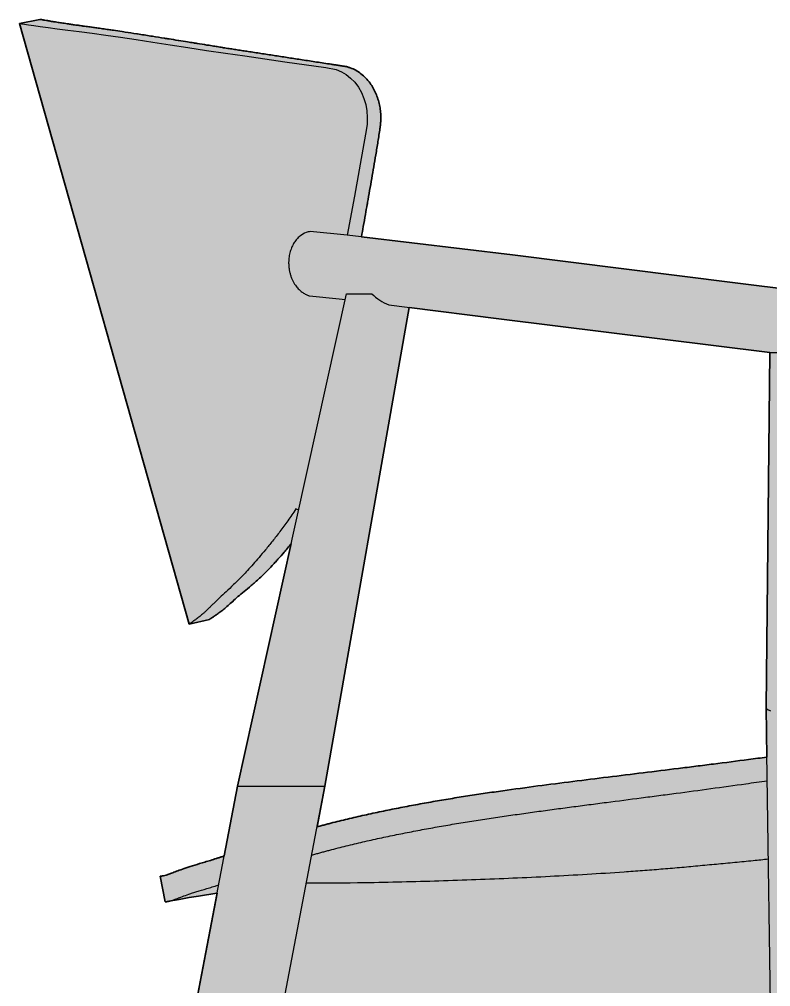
# Model space of a CAD drawing. Header units: millimetres. Extents: x 0 to 1796, y -1115 to 742.
# Drawn here: x 1195 to 1483.2, y 371 to 742.1 of the extents above; entities that cross this region are included whole.
import ezdxf

# ---------------------------------------------------------------- set-up
doc = ezdxf.new("R2010")
doc.units = ezdxf.units.MM
doc.layers.add('Blocks', color=7, linetype='Continuous')
doc.layers.add('Blocks$Fill', color=7, linetype='Continuous', true_color=0xffffff)
doc.layers.add('Blocks$Inner', color=7, linetype='Continuous', lineweight=25, true_color=0x007f00)
doc.layers.add('Blocks$Outline', color=7, linetype='Continuous', lineweight=35, true_color=0xff3f3f)

# ---------------------------------------------------------------- blocks, each defined once
blk = doc.blocks.new('N01 Dining Chair Side')
at = {"layer": 'Blocks$Fill'}
h = blk.add_hatch(color=256, dxfattribs=at)
h.paths.add_polyline_path([(572.11, -0.13), (572.11, -0.13), (559.46, 416.9), (559.4, 416.9), (559.05, 416.9), (558.39, 416.9), (557.43, 416.9), (556.2, 416.9), (554.71, 416.9), (552.99, 416.9), (552.96, 416.9), (552.57, 426.54), (553.45, 426.38), (563.1, 423.87), (572.48, 420.78), (581.72, 417.07), (590.94, 412.69), (600.23, 407.58), (603.22, 405.79), (608.43, 414.33), (608.42, 414.34), (608.42, 414.34), (608.42, 414.34), (608.42, 414.34), (608.42, 414.34), (608.41, 414.34), (608.41, 414.35), (608.41, 414.35), (608.4, 414.35), (608.4, 414.36), (608.39, 414.37), (608.29, 414.49), (608.26, 414.54), (608.23, 414.56), (608.19, 414.61), (608.13, 414.67), (608.06, 414.74), (607.99, 414.81), (607.9, 414.88), (607.8, 414.96), (607.69, 415.05), (607.57, 415.14), (607.44, 415.24), (607.29, 415.34), (605.82, 416.29), (605.38, 416.6), (604.92, 416.93), (604.44, 417.31), (603.91, 417.74), (603.34, 418.24), (600.25, 421.08), (599.18, 422.03), (597.97, 423.05), (596.62, 424.12), (595.89, 424.67), (594.37, 425.76), (586.78, 430.83), (584.04, 432.56), (580.74, 434.51), (574.76, 437.81), (570.12, 440.21), (564.99, 442.7), (557.98, 445.83), (545.86, 450.75), (528.37, 457.32), (521.86, 459.55), (515.3, 461.59), (511.98, 462.52), (508.66, 463.39), (505.32, 464.19), (501.96, 464.92), (498.6, 465.58), (495.22, 466.16), (491.85, 466.67), (491.85, 466.67), (491.85, 466.67), (491.84, 466.67), (491.84, 466.67), (491.84, 466.67), (491.84, 466.67), (491.84, 466.67), (491.84, 466.67), (491.84, 466.67), (488.46, 467.11), (488.46, 467.11), (488.46, 467.11), (488.46, 467.11), (488.46, 467.11), (488.46, 467.11), (488.46, 467.11), (488.46, 467.11), (488.46, 467.11), (488.46, 467.11), (488.46, 467.11), (485.06, 467.48), (481.66, 467.79), (481.66, 467.79), (481.66, 467.79), (481.66, 467.79), (481.66, 467.79), (481.66, 467.79), (481.66, 467.79), (481.66, 467.79), (481.66, 467.79), (481.66, 467.79), (481.66, 467.79), (481.66, 467.79), (481.66, 467.79), (481.66, 467.79), (481.66, 467.79), (481.66, 467.79), (481.66, 467.79), (481.66, 467.79), (481.66, 467.79), (481.66, 467.79), (481.66, 467.79), (481.66, 467.79), (481.66, 467.79), (481.66, 467.79), (481.66, 467.79), (481.66, 467.79), (481.66, 467.79), (481.66, 467.79), (481.66, 467.79), (481.66, 467.79), (481.66, 467.79), (481.66, 467.79), (481.66, 467.79), (481.65, 467.79), (478.24, 468.03), (474.83, 468.21), (474.83, 468.21), (474.83, 468.21), (474.82, 468.21), (474.82, 468.21), (471.43, 468.32), (471.43, 468.32), (471.43, 468.32), (471.42, 468.32), (471.42, 468.32), (468.03, 468.36), (461.23, 468.28), (454.44, 468), (440.89, 467.07), (420.59, 465.08), (403.7, 463.05), (403.7, 463.05), (403.7, 463.05), (403.7, 463.05), (395.14, 461.94), (395.24, 477.99), (395.24, 478.01), (395.24, 478.02), (393.78, 611.95), (424.16, 608.17), (424.17, 608.17), (424.2, 608.17), (424.22, 608.17), (424.23, 608.17), (424.24, 608.17), (424.25, 608.16), (424.26, 608.16), (424.27, 608.16), (424.28, 608.16), (424.29, 608.17), (424.3, 608.17), (424.31, 608.17), (424.32, 608.17), (424.34, 608.17), (424.36, 608.17), (424.38, 608.18), (424.41, 608.18), (424.43, 608.19), (424.45, 608.19), (424.47, 608.2), (424.49, 608.21), (424.51, 608.21), (424.53, 608.22), (424.55, 608.23), (424.57, 608.24), (424.59, 608.25), (424.61, 608.27), (424.63, 608.28), (424.65, 608.29), (424.67, 608.31), (424.7, 608.32), (424.72, 608.34), (424.74, 608.35), (424.76, 608.37), (424.78, 608.39), (424.8, 608.41), (424.82, 608.43), (424.84, 608.45), (424.86, 608.47), (424.88, 608.49), (424.91, 608.52), (424.93, 608.54), (424.97, 608.6), (425.02, 608.65), (425.06, 608.71), (425.11, 608.78), (425.15, 608.85), (425.19, 608.92), (425.24, 608.99), (425.28, 609.07), (425.32, 609.16), (425.37, 609.24), (425.41, 609.33), (425.45, 609.43), (425.54, 609.63), (425.62, 609.84), (425.7, 610.07), (425.78, 610.32), (425.86, 610.58), (425.94, 610.85), (426.02, 611.14), (426.17, 611.77), (426.3, 612.46), (426.43, 613.21), (426.55, 614.03), (426.66, 614.9), (426.75, 615.83), (426.83, 616.8), (426.89, 617.81), (426.93, 618.86), (426.95, 619.92), (426.95, 620.99), (426.93, 622.06), (426.9, 623.11), (426.84, 624.13), (426.77, 625.11), (426.68, 626.05), (426.58, 626.94), (426.47, 627.77), (426.34, 628.55), (426.2, 629.26), (426.06, 629.92), (425.97, 630.3), (425.87, 630.66), (425.77, 630.99), (425.67, 631.3), (425.57, 631.59), (425.52, 631.72), (425.46, 631.85), (425.41, 631.97), (425.36, 632.09), (425.3, 632.2), (425.25, 632.31), (425.2, 632.41), (425.14, 632.51), (425.09, 632.6), (425.03, 632.68), (425, 632.72), (424.98, 632.76), (424.95, 632.8), (424.92, 632.83), (424.89, 632.87), (424.86, 632.9), (424.84, 632.93), (424.81, 632.96), (424.78, 632.99), (424.75, 633.02), (424.72, 633.04), (424.7, 633.07), (424.67, 633.09), (424.64, 633.11), (424.61, 633.13), (424.58, 633.15), (424.57, 633.16), (424.55, 633.17), (424.54, 633.18), (424.53, 633.19), (424.51, 633.19), (424.5, 633.2), (424.48, 633.21), (424.47, 633.21), (424.46, 633.22), (424.44, 633.23), (424.43, 633.23), (424.41, 633.24), (424.4, 633.24), (424.38, 633.25), (424.37, 633.25), (424.36, 633.26), (424.34, 633.26), (424.33, 633.26), (424.32, 633.26), (424.31, 633.27), (424.3, 633.27), (424.29, 633.27), (424.27, 633.27), (424.26, 633.27), (409.8, 634.98), (361.41, 641.04), (276.03, 651.76), (218.09, 658.63), (220.29, 671.11), (225.19, 700.24), (225.35, 701.37), (225.41, 701.94), (225.46, 702.51), (225.49, 703.07), (225.51, 703.64), (225.52, 704.2), (225.52, 704.76), (225.5, 705.34), (225.47, 705.91), (225.42, 706.48), (225.36, 707.04), (225.29, 707.6), (225.21, 708.16), (225.11, 708.72), (225, 709.28), (224.87, 709.85), (224.73, 710.42), (224.57, 710.99), (224.4, 711.54), (224.22, 712.09), (224.02, 712.63), (223.81, 713.17), (223.59, 713.69), (223.36, 714.21), (223.11, 714.72), (222.86, 715.22), (222.59, 715.71), (222.3, 716.2), (222.01, 716.67), (221.71, 717.13), (221.39, 717.58), (221, 718.11), (220.59, 718.61), (220.17, 719.1), (219.96, 719.34), (219.74, 719.57), (219.52, 719.8), (219.3, 720.02), (219.07, 720.24), (218.84, 720.45), (218.61, 720.65), (218.38, 720.86), (218.14, 721.05), (217.91, 721.24), (217.67, 721.42), (217.42, 721.6), (217.18, 721.78), (216.93, 721.94), (216.68, 722.11), (216.43, 722.26), (216.18, 722.42), (215.92, 722.56), (215.66, 722.7), (215.41, 722.83), (215.15, 722.96), (214.88, 723.09), (214.62, 723.2), (214.35, 723.31), (214.09, 723.42), (213.82, 723.52), (213.57, 723.6), (213.31, 723.69), (213.06, 723.76), (212.8, 723.83), (212.55, 723.9), (212.29, 723.96), (212.04, 724.01), (211.78, 724.06), (165.67, 731.17), (159.62, 732.14), (153.74, 733.08), (148.03, 734), (142.53, 734.88), (137.25, 735.72), (132.23, 736.51), (127.46, 737.25), (122.96, 737.92), (118.74, 738.53), (114.84, 739.07), (111.28, 739.55), (108.06, 740), (105.19, 740.42), (102.68, 740.8), (100.52, 741.14), (98.72, 741.43), (97.26, 741.67), (96.13, 741.86), (95.34, 742), (94.88, 742.08), (94.77, 742.1), (94.74, 742.11), (94.73, 742.11), (94.73, 742.11), (86.88, 740.55), (151.99, 510.04), (151.99, 510.04), (151.99, 510.04), (151.99, 510.04), (151.99, 510.04), (151.99, 510.04), (151.99, 510.04), (151.99, 510.04), (151.99, 510.04), (151.99, 510.04), (151.99, 510.04), (151.99, 510.04), (151.99, 510.04), (151.99, 510.04), (151.99, 510.04), (151.99, 510.04), (151.99, 510.04), (151.99, 510.04), (151.99, 510.04), (151.99, 510.04), (151.99, 510.04), (151.99, 510.04), (151.99, 510.04), (151.99, 510.04), (151.99, 510.04), (151.99, 510.04), (151.99, 510.04), (151.99, 510.04), (151.99, 510.04), (151.99, 510.04), (151.99, 510.04), (151.99, 510.04), (151.99, 510.04), (151.99, 510.04), (151.99, 510.04), (151.99, 510.04), (151.99, 510.04), (151.99, 510.04), (151.99, 510.04), (151.99, 510.04), (151.99, 510.04), (151.99, 510.04), (151.99, 510.04), (151.99, 510.04), (151.99, 510.04), (151.99, 510.04), (151.99, 510.04), (151.99, 510.04), (151.99, 510.04), (151.99, 510.04), (151.99, 510.04), (151.99, 510.04), (151.99, 510.04), (151.99, 510.04), (151.99, 510.04), (151.99, 510.04), (151.99, 510.05), (151.99, 510.05), (151.99, 510.05), (151.99, 510.05), (151.99, 510.05), (151.99, 510.05), (151.99, 510.05), (151.99, 510.05), (151.99, 510.05), (151.99, 510.05), (151.99, 510.05), (159.78, 511.88), (159.78, 511.88), (159.78, 511.88), (159.78, 511.88), (159.78, 511.88), (159.78, 511.88), (159.78, 511.88), (159.78, 511.88), (159.78, 511.88), (159.78, 511.88), (159.78, 511.88), (159.78, 511.88), (159.78, 511.88), (159.78, 511.88), (159.78, 511.88), (159.78, 511.88), (159.78, 511.88), (159.78, 511.88), (159.78, 511.88), (159.78, 511.88), (159.78, 511.88), (159.78, 511.88), (159.78, 511.88), (159.78, 511.88), (159.78, 511.88), (159.78, 511.88), (159.78, 511.88), (159.78, 511.88), (159.78, 511.88), (159.78, 511.88), (159.78, 511.88), (159.78, 511.88), (159.78, 511.88), (159.78, 511.88), (159.78, 511.88), (159.78, 511.88), (159.78, 511.88), (159.78, 511.88), (159.78, 511.88), (159.78, 511.88), (159.79, 511.89), (159.82, 511.92), (159.85, 511.94), (159.88, 511.96), (159.96, 512.02), (162.16, 513.47), (163.43, 514.35), (164.14, 514.87), (164.89, 515.45), (165.68, 516.09), (166.5, 516.8), (170.2, 520.17), (176.57, 525.5), (178.17, 526.92), (179.9, 528.53), (181.79, 530.39), (183.84, 532.51), (186.07, 534.95), (188.5, 537.73), (191.15, 540.95), (170.59, 447.89), (165.47, 421.14), (150.86, 416.58), (148.2, 415.65), (144.53, 414.23), (143.86, 413.98), (143.54, 413.88), (143.23, 413.78), (142.94, 413.7), (142.67, 413.63), (142.41, 413.57), (142.17, 413.52), (141.95, 413.47), (141.75, 413.44), (141.57, 413.41), (141.4, 413.39), (141.26, 413.38), (141.14, 413.37), (141.04, 413.36), (140.97, 413.36), (140.93, 413.36), (140.91, 413.36), (140.9, 413.36), (140.89, 413.36), (140.88, 413.37), (140.86, 413.37), (142.83, 403.57), (142.83, 403.57), (142.83, 403.57), (142.83, 403.57), (142.83, 403.57), (142.83, 403.57), (142.83, 403.57), (142.83, 403.57), (142.83, 403.57), (142.83, 403.57), (142.83, 403.57), (142.83, 403.57), (142.83, 403.57), (142.83, 403.57), (142.83, 403.57), (142.83, 403.57), (142.83, 403.57), (142.83, 403.57), (142.83, 403.57), (142.83, 403.57), (142.83, 403.57), (142.83, 403.57), (142.83, 403.57), (142.83, 403.57), (142.83, 403.57), (142.83, 403.57), (142.83, 403.57), (142.83, 403.57), (142.83, 403.57), (142.83, 403.57), (142.83, 403.57), (142.83, 403.57), (142.84, 403.57), (142.84, 403.57), (142.84, 403.56), (142.84, 403.56), (142.84, 403.56), (142.84, 403.56), (142.84, 403.56), (142.85, 403.56), (142.85, 403.56), (142.86, 403.56), (142.87, 403.56), (142.89, 403.56), (142.91, 403.56), (142.93, 403.56), (142.97, 403.56), (143.01, 403.56), (143.1, 403.56), (143.21, 403.57), (143.34, 403.58), (143.49, 403.6), (143.66, 403.63), (143.86, 403.66), (144.16, 403.72), (148.15, 404.47), (151.99, 405.15), (155.63, 405.76), (162.58, 406.81), (162.74, 406.83), (148.41, 331.91), (89.24, -0.13), (114.24, -0.13), (176.71, 306.35), (531.05, 306.35), (546.59, -0.14), (557.12, -0.13), (559.11, -0.13), (561.11, -0.13), (563.07, -0.13), (564.93, -0.13), (566.66, -0.13), (568.2, -0.13), (569.53, -0.13), (570.61, -0.13), (571.41, -0.13), (571.91, -0.13)], flags=0)
h.paths.add_polyline_path([(394.54, 368.48), (527.8, 370.55), (529.89, 329.35), (394.28, 329.35)], flags=0)
h.paths.add_polyline_path([(374.93, 368.17), (375.51, 329.35), (181.4, 329.35), (181.92, 331.91), (188.3, 365.26)], flags=0)
h.paths.add_polyline_path([(373.28, 478.03), (373.28, 478.03), (373.28, 478.03), (373.28, 478.02), (373.28, 477.99), (373.57, 459.05), (258.88, 444.16), (238.91, 440.78), (225.74, 438.18), (212.75, 435.29), (201.13, 432.34), (204.1, 447.89), (236.42, 631.59), (270.79, 627.24), (374.74, 614.32)], flags=0)
at = {"layer": 'Blocks$Inner'}
for p, q in [((94.73, 742.11), (86.88, 740.55)), ((374.74, 614.32), (373.28, 478.03)), ((140.86, 413.37), (142.83, 403.57))]:
    blk.add_line(p, q, dxfattribs=at)
for points in [[(159.78, 511.88), (151.99, 510.04), (86.88, 740.55), (87.09, 740.51), (87.73, 740.41), (88.82, 740.24), (90.38, 740.01), (92.41, 739.72), (94.92, 739.36), (97.92, 738.95), (101.43, 738.49), (105.41, 737.98), (109.86, 737.42), (114.77, 736.78), (120.07, 736.04), (125.73, 735.22), (131.73, 734.32), (138.06, 733.36), (144.68, 732.35), (151.55, 731.3), (158.64, 730.22), (165.93, 729.14), (173.39, 728.05), (180.99, 726.96), (188.72, 725.85), (204.48, 723.58), (208.45, 722.82), (210.38, 722.03), (212.21, 720.95), (213.93, 719.59), (215.5, 717.96), (216.91, 716.09)], [(216.91, 716.09), (218.09, 714.02), (219.05, 711.79), (219.75, 709.42), (220.18, 706.97), (220.34, 704.47), (220.23, 701.94), (219.87, 699.45), (219.05, 694.45), (215.42, 674.27), (212.64, 659.27)], [(424.26, 633.27), (409.8, 634.98), (361.41, 641.04), (276.03, 651.76), (212.64, 659.27), (198.45, 660.7)], [(170.59, 447.89), (212.34, 636.86), (222.08, 636.86)], [(198.15, 636.03), (209.54, 634.94), (211.86, 634.66)], [(176.71, 306.35), (114.24, -0.13), (89.24, -0.13), (148.41, 331.91), (170.59, 447.89), (204.1, 447.89), (236.42, 631.59)], [(228.64, 632.58), (270.79, 627.24), (374.74, 614.32)], [(181.4, 329.35), (375.51, 329.35), (373.28, 478.02)], [(174.62, 320.38), (181.05, 327.67), (181.92, 331.91), (204.1, 447.89)], [(144.16, 403.72), (148.15, 404.47), (151.99, 405.15), (155.63, 405.76), (162.58, 406.81), (162.74, 406.83)]]:
    blk.add_lwpolyline(points, dxfattribs=at)
blk.add_arc((234.9, 649.33), 17.89, 224.2278, 249.5201, dxfattribs=at)
for points in [[(94.88, 742.08), (94.78, 742.1), (94.73, 742.11), (94.73, 742.11)], [(137.25, 735.72), (135.54, 736), (133.86, 736.26), (132.23, 736.51)], [(194.03, 553.98), (193.66, 554.07), (193.29, 554.16), (192.92, 554.25)], [(151.99, 510.04), (151.99, 510.04), (151.99, 510.05), (152, 510.05)], [(373.28, 478.01), (373.28, 478.02), (373.28, 478.02), (373.28, 478.03)], [(373.28, 478.03), (373.28, 478.02), (373.28, 478.02), (373.28, 478.01)], [(373.28, 478.02), (373.28, 478.02), (373.28, 478.01), (373.28, 478.01)]]:
    blk.add_open_spline(points, degree=3, dxfattribs=at)
for points, knots in [([(95.34, 742), (95.14, 742.04), (94.98, 742.06), (94.88, 742.08), (94.88, 742.08)], [-18.0102406, -18.0102406, -18.0102406, -18.0102406, -17.5562859, -17.5496056, -17.5496056, -17.5496056, -17.5496056]), ([(96.13, 741.86), (95.82, 741.91), (95.56, 741.96), (95.35, 742), (95.34, 742)], [-18.4719838, -18.4719838, -18.4719838, -18.4719838, -18.0236012, -18.0102406, -18.0102406, -18.0102406, -18.0102406]), ([(97.26, 741.67), (96.84, 741.74), (96.47, 741.8), (96.15, 741.86), (96.13, 741.86)], [-18.9334318, -18.9334318, -18.9334318, -18.9334318, -18.4920247, -18.4719838, -18.4719838, -18.4719838, -18.4719838]), ([(98.72, 741.43), (98.21, 741.51), (97.72, 741.59), (97.28, 741.67), (97.26, 741.67)], [-19.3946513, -19.3946513, -19.3946513, -19.3946513, -18.9601531, -18.9334318, -18.9334318, -18.9334318, -18.9334318]), ([(100.52, 741.14), (99.93, 741.24), (99.32, 741.33), (98.77, 741.42), (98.72, 741.43)], [-19.8560145, -19.8560145, -19.8560145, -19.8560145, -19.4397319, -19.3946513, -19.3946513, -19.3946513, -19.3946513]), ([(102.68, 740.8), (102.01, 740.91), (101.28, 741.02), (100.62, 741.13), (100.52, 741.14)], [-20.3177645, -20.3177645, -20.3177645, -20.3177645, -19.9194546, -19.8560145, -19.8560145, -19.8560145, -19.8560145]), ([(105.19, 740.42), (104.45, 740.53), (103.6, 740.66), (102.82, 740.78), (102.68, 740.8)], [-20.7794486, -20.7794486, -20.7794486, -20.7794486, -20.3995202, -20.3177645, -20.3177645, -20.3177645, -20.3177645]), ([(108.06, 740), (107.81, 740.04), (107.03, 740.15), (106.07, 740.29), (105.39, 740.39), (105.19, 740.42)], [-21.241186, -21.241186, -21.241186, -21.241186, -21.1266929, -20.8796076, -20.7794486, -20.7794486, -20.7794486, -20.7794486]), ([(111.28, 739.55), (111.08, 739.58), (110.28, 739.69), (109.2, 739.84), (108.35, 739.96), (108.06, 740)], [-21.7029198, -21.7029198, -21.7029198, -21.7029198, -21.6208508, -21.3737656, -21.241186, -21.241186, -21.241186, -21.241186]), ([(114.84, 739.07), (114.73, 739.08), (113.94, 739.19), (112.73, 739.35), (111.68, 739.5), (111.28, 739.55)], [-22.1645919, -22.1645919, -22.1645919, -22.1645919, -22.1229855, -21.8679199, -21.7029198, -21.7029198, -21.7029198, -21.7029198]), ([(118.74, 738.53), (118.01, 738.63), (116.69, 738.81), (115.42, 738.99), (114.84, 739.07)], [-22.6261722, -22.6261722, -22.6261722, -22.6261722, -22.3779731, -22.1645919, -22.1645919, -22.1645919, -22.1645919]), ([(122.96, 737.92), (122.33, 738.02), (120.92, 738.22), (119.53, 738.42), (118.76, 738.53), (118.74, 738.53)], [-23.0876525, -23.0876525, -23.0876525, -23.0876525, -22.8879345, -22.632869, -22.6261722, -22.6261722, -22.6261722, -22.6261722]), ([(127.46, 737.25), (127.09, 737.31), (125.55, 737.54), (124.06, 737.76), (122.96, 737.92)], [-23.5492835, -23.5492835, -23.5492835, -23.5492835, -23.4365245, -23.0876525, -23.0876525, -23.0876525, -23.0876525]), ([(132.23, 736.51), (132.14, 736.53), (130.51, 736.78), (128.92, 737.03), (127.46, 737.25)], [-24.0110248, -24.0110248, -24.0110248, -24.0110248, -23.9852652, -23.5492835, -23.5492835, -23.5492835, -23.5492835]), ([(142.53, 734.88), (140.97, 735.13), (139.2, 735.41), (137.48, 735.69), (137.25, 735.72)], [-24.9345152, -24.9345152, -24.9345152, -24.9345152, -24.5341067, -24.4727653, -24.4727653, -24.4727653, -24.4727653]), ([(148.03, 734), (147.96, 734.01), (146.69, 734.22), (144.84, 734.51), (143.11, 734.79), (142.53, 734.88)], [-25.3962567, -25.3962567, -25.3962567, -25.3962567, -25.3770902, -25.0829587, -24.9345152, -24.9345152, -24.9345152, -24.9345152]), ([(153.74, 733.08), (152.95, 733.21), (151.03, 733.52), (149.15, 733.82), (148.03, 734)], [-25.8580052, -25.8580052, -25.8580052, -25.8580052, -25.6712208, -25.3962567, -25.3962567, -25.3962567, -25.3962567]), ([(159.62, 732.14), (159.36, 732.18), (157.84, 732.43), (155.87, 732.74), (154.18, 733.01), (153.74, 733.08)], [-26.3197551, -26.3197551, -26.3197551, -26.3197551, -26.2594823, -25.9653508, -25.8580052, -25.8580052, -25.8580052, -25.8580052]), ([(165.67, 731.17), (165.38, 731.22), (164.42, 731.37), (162.8, 731.63), (161.07, 731.91), (160.02, 732.08), (159.62, 732.14)], [-26.7815029, -26.7815029, -26.7815029, -26.7815029, -26.7157016, -26.5636278, -26.4115539, -26.3197551, -26.3197551, -26.3197551, -26.3197551]), ([(220.29, 671.11), (220.33, 671.38), (220.65, 673.16), (221.24, 676.46), (222.04, 681.02), (222.83, 685.57), (223.49, 689.45), (224.01, 692.66), (224.42, 695.18), (224.81, 697.71), (225.09, 699.58), (225.27, 700.8), (225.35, 701.37), (225.41, 701.94), (225.46, 702.51), (225.49, 703.07), (225.51, 703.64), (225.52, 704.2), (225.52, 704.96), (225.48, 705.91), (225.37, 707.04), (225.22, 708.16), (224.93, 709.68), (224.44, 711.56), (223.63, 713.72), (222.62, 715.74), (221.34, 717.74), (219.77, 719.63), (217.93, 721.3), (215.94, 722.62), (214.37, 723.34), (213.31, 723.69), (212.8, 723.84), (212.29, 723.96), (211.87, 724.04), (211.54, 724.1), (211.31, 724.14), (211.07, 724.17), (210.79, 724.21), (210.47, 724.26), (210.1, 724.32), (209.74, 724.38), (209.25, 724.45), (208.64, 724.55), (207.92, 724.66), (207.2, 724.77), (205.78, 724.99), (203.68, 725.31), (200.9, 725.74), (198.14, 726.17), (194.58, 726.71), (190.24, 727.38), (185.17, 728.15), (180.16, 728.92), (176.15, 729.54), (173.1, 730.01), (170.99, 730.34), (168.9, 730.66), (167.13, 730.94), (166.06, 731.11), (165.67, 731.17)], [-33.245998, -33.245998, -33.245998, -33.245998, -33.204379, -32.966315, -32.728251, -32.490186, -32.252122, -32.120126, -31.988129, -31.856133, -31.724136, -31.694665, -31.665194, -31.635722, -31.606251, -31.57729, -31.548328, -31.519367, -31.490405, -31.431401, -31.372397, -31.313393, -31.254388, -31.132363, -31.010337, -30.888311, -30.766285, -30.619, -30.471714, -30.324429, -30.177144, -30.142352, -30.107561, -30.072769, -30.037977, -30.022015, -30.006053, -29.990091, -29.974129, -29.949331, -29.924532, -29.899734, -29.874935, -29.825851, -29.776766, -29.727682, -29.678598, -29.488474, -29.298351, -29.108227, -28.918104, -28.56084, -28.203576, -27.846312, -27.489048, -27.333729, -27.17841, -27.023091, -26.867773, -26.781503, -26.781503, -26.781503, -26.781503]), ([(218.09, 658.63), (218.32, 659.98), (218.83, 662.87), (219.56, 667.03), (220.06, 669.84), (220.29, 671.11)], [-33.8984251, -33.8984251, -33.8984251, -33.8984251, -33.6869373, -33.4456572, -33.2459976, -33.2459976, -33.2459976, -33.2459976]), ([(198.45, 660.7), (197.93, 660.62), (196.55, 660.27), (194.81, 659.27), (193.3, 657.82), (192.28, 656.48), (191.41, 654.87), (190.73, 653.03), (190.36, 651.34), (190.21, 649.93), (190.16, 649), (190.17, 648.2), (190.23, 647.3), (190.35, 646.21), (190.56, 645.14), (190.78, 644.33), (190.96, 643.73), (191.16, 643.15), (191.46, 642.4), (192.05, 641.17), (192.63, 640.24), (193.06, 639.68)], [146.6315033, 146.6315033, 146.6315033, 146.6315033, 146.6888156, 146.7840537, 146.8316727, 146.8792918, 146.9269108, 146.9745299, 147.0221489, 147.0459585, 147.069768, 147.0846489, 147.0995299, 147.1292918, 147.1590537, 147.1739346, 147.1888156, 147.2036966, 147.2185775, 147.2483394, 147.3078632, 147.3078632, 147.3078632, 147.3078632]), ([(193.06, 639.68), (193.41, 639.23), (194.12, 638.42), (195.28, 637.42), (196.5, 636.66), (197.47, 636.24), (198.02, 636.07), (198.15, 636.03)], [147.3078632, 147.3078632, 147.3078632, 147.3078632, 147.3554823, 147.4031013, 147.4507204, 147.4983394, 147.5122835, 147.5122835, 147.5122835, 147.5122835]), ([(192.92, 554.25), (191.89, 552.68), (189.83, 549.67), (186.82, 545.58), (183.96, 541.88), (181.27, 538.57), (178.79, 535.62), (176.5, 532.99), (174.4, 530.67), (171.82, 527.92), (168.99, 525.1), (166.1, 522.43), (164.03, 520.56), (162.56, 519.16), (161.53, 518.15), (160.56, 517.19), (159.36, 515.98), (158.24, 514.89), (157.17, 513.94), (156.16, 513.09), (155.23, 512.37), (154.4, 511.76), (153.84, 511.35), (153.33, 511), (152.9, 510.69), (152.55, 510.44), (152.27, 510.25), (152.08, 510.12), (152, 510.05), (151.99, 510.04), (151.99, 510.04)], [1, 1, 1, 1, 1.0153846, 1.0307692, 1.0461538, 1.0615385, 1.0769231, 1.0923077, 1.1076923, 1.1230769, 1.1538462, 1.1846154, 1.2153846, 1.2307692, 1.2461538, 1.2615385, 1.2769231, 1.3076923, 1.3230769, 1.3384615, 1.3692308, 1.3846154, 1.4, 1.4153846, 1.4307692, 1.4461538, 1.4615385, 1.4769231, 1.4923077, 1.4999181, 1.4999181, 1.4999181, 1.4999181]), ([(159.79, 511.89), (159.77, 511.88), (159.77, 511.88), (159.9, 511.98), (160.29, 512.23), (161.07, 512.74), (162.12, 513.44), (163.4, 514.31), (164.87, 515.41), (166.48, 516.76), (168.21, 518.35), (170.15, 520.15), (172.4, 522.04), (174.59, 523.81), (176.55, 525.47), (178.15, 526.88), (179.88, 528.5), (181.76, 530.34), (183.47, 532.11), (184.92, 533.68), (186.44, 535.35), (188.06, 537.2), (189.77, 539.25), (190.68, 540.36), (191.14, 540.94), (191.15, 540.95)], [0.4923077, 0.4923077, 0.4923077, 0.4923077, 0.5076923, 0.5230769, 0.5538462, 0.5846154, 0.6153846, 0.6461538, 0.6769231, 0.7076923, 0.7384615, 0.7692308, 0.8, 0.8307692, 0.8461538, 0.8615385, 0.8769231, 0.8923077, 0.9076923, 0.9153846, 0.9230769, 0.9384615, 0.9461538, 0.9538462, 0.9540454, 0.9540454, 0.9540454, 0.9540454]), ([(373.28, 478.03), (373.28, 477.97), (373.33, 477.7), (373.79, 477.28), (374.61, 476.95), (375.03, 476.81)], [6518.5724992, 6518.5724992, 6518.5724992, 6518.5724992, 6518.5975721, 6518.6884818, 6518.7566641, 6518.7566641, 6518.7566641, 6518.7566641]), ([(373.57, 459.05), (371.24, 458.75), (364.43, 457.85), (353.11, 456.39), (339.63, 454.7), (326.15, 453.04), (312.67, 451.38), (299.19, 449.72), (285.73, 447.99), (274.53, 446.47), (265.58, 445.18), (258.88, 444.17), (252.19, 443.11), (245.53, 441.98), (238.9, 440.79), (233.41, 439.74), (229.02, 438.86), (224.65, 437.96), (219.2, 436.79), (213.81, 435.55), (209.54, 434.51), (206.9, 433.85), (204.8, 433.31), (203.23, 432.9), (202, 432.58), (201.3, 432.39), (201.12, 432.34)], [0.5325117, 0.5325117, 0.5325117, 0.5325117, 0.5409836, 0.557377, 0.5737705, 0.5901639, 0.6065574, 0.6229508, 0.6393443, 0.6557377, 0.6639344, 0.6721311, 0.6803279, 0.6885246, 0.6967213, 0.704918, 0.7090164, 0.7131148, 0.7213115, 0.7295082, 0.7336066, 0.7377049, 0.7397541, 0.7418033, 0.7438525, 0.7445822, 0.7445822, 0.7445822, 0.7445822]), ([(199.04, 421.47), (199.07, 421.48), (199.6, 421.63), (200.63, 421.92), (202.15, 422.34), (203.68, 422.76), (205.22, 423.17), (207.28, 423.72), (209.88, 424.39), (214.09, 425.44), (219.41, 426.7), (224.79, 427.89), (229.12, 428.8), (232.38, 429.47), (235.64, 430.12), (240, 430.97), (245.48, 431.99), (252.08, 433.14), (258.71, 434.23), (265.35, 435.27), (272, 436.26), (278.67, 437.22), (285.34, 438.15), (292.01, 439.06), (298.69, 439.94), (305.36, 440.82), (314.27, 441.98), (323.18, 443.13), (332.09, 444.3), (341, 445.48), (352.13, 446.97), (363.77, 448.59), (370.96, 449.62), (373.7, 450.01)], [0.2498855, 0.2498855, 0.2498855, 0.2498855, 0.25, 0.2520325, 0.254065, 0.2560976, 0.2581301, 0.2601626, 0.2642276, 0.2682927, 0.2764228, 0.2845528, 0.2886179, 0.2926829, 0.296748, 0.300813, 0.3089431, 0.3170732, 0.3252033, 0.3333333, 0.3414634, 0.3495935, 0.3577236, 0.3658537, 0.3739837, 0.3821138, 0.3902439, 0.4065041, 0.4146341, 0.4227642, 0.4390244, 0.4552846, 0.4652879, 0.4652879, 0.4652879, 0.4652879]), ([(165.47, 421.14), (165.28, 421.08), (164.88, 420.95), (164.28, 420.75), (163.48, 420.48), (162.1, 420.03), (160.18, 419.43), (157.3, 418.56), (154.04, 417.6), (150.76, 416.56), (148.09, 415.62), (146.05, 414.83), (144.74, 414.31), (143.85, 413.97), (143.02, 413.71), (142.12, 413.49), (141.47, 413.4), (141.13, 413.37), (140.92, 413.36), (140.88, 413.36), (140.86, 413.37)], [0.809623, 0.809623, 0.809623, 0.809623, 0.8114754, 0.8135246, 0.8155738, 0.8196721, 0.8278689, 0.8360656, 0.852459, 0.8688525, 0.8852459, 0.9016393, 0.9180328, 0.9262295, 0.9344262, 0.9508197, 0.9672131, 0.9754098, 0.9836066, 0.9953163, 0.9953163, 0.9953163, 0.9953163]), ([(197.01, 410.83), (204.47, 410.74), (216.68, 410.87), (233.62, 411.21), (247.83, 411.61), (262.02, 412.08), (276.19, 412.67), (290.41, 413.33), (304.62, 414.11), (316.44, 414.88), (325.89, 415.57), (332.97, 416.12), (340.06, 416.72), (347.13, 417.37), (354.21, 418.04), (361.29, 418.71), (367.93, 419.36), (372.22, 419.79), (374.15, 419.99)], [0.0177138, 0.0177138, 0.0177138, 0.0177138, 0.0833333, 0.125, 0.1666667, 0.2083333, 0.25, 0.2916667, 0.3333333, 0.375, 0.3958333, 0.4166667, 0.4375, 0.4583333, 0.4791667, 0.5, 0.5208333, 0.537896, 0.537896, 0.537896, 0.537896]), ([(142.83, 403.57), (142.83, 403.56), (142.91, 403.55), (143.28, 403.57), (144.02, 403.67), (144.87, 403.88), (145.68, 404.14), (146.55, 404.46), (147.83, 404.98), (149.85, 405.76), (152.04, 406.53), (154.12, 407.21), (156.41, 407.92), (159.02, 408.68), (161.63, 409.47), (162.86, 409.85), (163.34, 410)], [100.9947359, 100.9947359, 100.9947359, 100.9947359, 101.0081855, 101.0244459, 101.0407063, 101.0569667, 101.0650969, 101.0732271, 101.0894875, 101.1057479, 101.1220083, 101.1301385, 101.1382687, 101.1545291, 101.1626593, 101.1677321, 101.1677321, 101.1677321, 101.1677321])]:
    blk.add_open_spline(points, degree=3, knots=knots, dxfattribs=at)
blk.add_rational_spline([(374.74, 614.32), (382.32, 614.3), (389.57, 612.47)], [1, 0.992364405568, 1], degree=2, dxfattribs=at)
at = {"layer": 'Blocks$Outline'}
for points in [[(94.73, 742.11), (86.88, 740.55)], [(86.88, 740.55), (151.99, 510.04)], [(276.03, 651.76), (218.09, 658.63)], [(361.41, 641.04), (276.03, 651.76)], [(409.8, 634.98), (361.41, 641.04)], [(204.1, 447.89), (236.42, 631.59)], [(236.42, 631.59), (270.79, 627.24)], [(270.79, 627.24), (374.74, 614.32)], [(374.74, 614.32), (373.28, 478.03)], [(191.15, 540.95), (170.59, 447.89)], [(151.99, 510.05), (159.78, 511.88)], [(373.28, 477.99), (373.57, 459.05)], [(170.59, 447.89), (165.47, 421.14)], [(201.13, 432.34), (204.1, 447.89)], [(140.86, 413.37), (142.83, 403.57)], [(148.15, 404.47), (151.99, 405.15)], [(162.74, 406.83), (148.41, 331.91)], [(151.99, 405.15), (155.63, 405.76)], [(155.63, 405.76), (162.58, 406.81)], [(162.58, 406.81), (162.74, 406.83)], [(144.16, 403.72), (148.15, 404.47)]]:
    blk.add_lwpolyline(points, dxfattribs=at)
for points in [[(94.88, 742.08), (94.78, 742.1), (94.73, 742.11), (94.73, 742.11)], [(137.25, 735.72), (135.54, 736), (133.86, 736.26), (132.23, 736.51)]]:
    blk.add_open_spline(points, degree=3, dxfattribs=at)
for points, knots in [([(95.34, 742), (95.14, 742.04), (94.98, 742.06), (94.88, 742.08), (94.88, 742.08)], [-18.0098168, -18.0098168, -18.0098168, -18.0098168, -17.5558621, -17.5491818, -17.5491818, -17.5491818, -17.5491818]), ([(96.13, 741.86), (95.82, 741.91), (95.56, 741.96), (95.35, 742), (95.34, 742)], [-18.47156, -18.47156, -18.47156, -18.47156, -18.0231774, -18.0098168, -18.0098168, -18.0098168, -18.0098168]), ([(97.26, 741.67), (96.84, 741.74), (96.47, 741.8), (96.15, 741.86), (96.13, 741.86)], [-18.933008, -18.933008, -18.933008, -18.933008, -18.4916009, -18.47156, -18.47156, -18.47156, -18.47156]), ([(98.72, 741.43), (98.21, 741.51), (97.72, 741.59), (97.28, 741.67), (97.26, 741.67)], [-19.3942274, -19.3942274, -19.3942274, -19.3942274, -18.9597292, -18.933008, -18.933008, -18.933008, -18.933008]), ([(100.52, 741.14), (99.93, 741.24), (99.32, 741.33), (98.77, 741.42), (98.72, 741.43)], [-19.8555907, -19.8555907, -19.8555907, -19.8555907, -19.4393081, -19.3942274, -19.3942274, -19.3942274, -19.3942274]), ([(102.68, 740.8), (102.01, 740.91), (101.28, 741.02), (100.62, 741.13), (100.52, 741.14)], [-20.3173406, -20.3173406, -20.3173406, -20.3173406, -19.9190308, -19.8555907, -19.8555907, -19.8555907, -19.8555907]), ([(105.19, 740.42), (104.45, 740.53), (103.6, 740.66), (102.82, 740.78), (102.68, 740.8)], [-20.7790248, -20.7790248, -20.7790248, -20.7790248, -20.3990964, -20.3173406, -20.3173406, -20.3173406, -20.3173406]), ([(108.06, 740), (107.81, 740.04), (107.03, 740.15), (106.07, 740.29), (105.39, 740.39), (105.19, 740.42)], [-21.2407622, -21.2407622, -21.2407622, -21.2407622, -21.126269, -20.8791838, -20.7790248, -20.7790248, -20.7790248, -20.7790248]), ([(111.28, 739.55), (111.08, 739.58), (110.28, 739.69), (109.2, 739.84), (108.35, 739.96), (108.06, 740)], [-21.702496, -21.702496, -21.702496, -21.702496, -21.620427, -21.3733417, -21.2407622, -21.2407622, -21.2407622, -21.2407622]), ([(114.84, 739.07), (114.73, 739.08), (113.94, 739.19), (112.73, 739.35), (111.68, 739.5), (111.28, 739.55)], [-22.164168, -22.164168, -22.164168, -22.164168, -22.1225616, -21.8674961, -21.702496, -21.702496, -21.702496, -21.702496]), ([(118.74, 738.53), (118.01, 738.63), (116.69, 738.81), (115.42, 738.99), (114.84, 739.07)], [-22.6257483, -22.6257483, -22.6257483, -22.6257483, -22.3775492, -22.164168, -22.164168, -22.164168, -22.164168]), ([(122.96, 737.92), (122.33, 738.02), (120.92, 738.22), (119.53, 738.42), (118.76, 738.53), (118.74, 738.53)], [-23.0872286, -23.0872286, -23.0872286, -23.0872286, -22.8875107, -22.6324451, -22.6257483, -22.6257483, -22.6257483, -22.6257483]), ([(127.46, 737.25), (127.09, 737.31), (125.55, 737.54), (124.06, 737.76), (122.96, 737.92)], [-23.5492835, -23.5492835, -23.5492835, -23.5492835, -23.4365245, -23.0876525, -23.0876525, -23.0876525, -23.0876525]), ([(132.23, 736.51), (132.14, 736.53), (130.51, 736.78), (128.92, 737.03), (127.46, 737.25)], [-24.0110248, -24.0110248, -24.0110248, -24.0110248, -23.9852652, -23.5492835, -23.5492835, -23.5492835, -23.5492835]), ([(142.53, 734.88), (140.97, 735.13), (139.2, 735.41), (137.48, 735.69), (137.25, 735.72)], [-24.9345152, -24.9345152, -24.9345152, -24.9345152, -24.5341067, -24.4727653, -24.4727653, -24.4727653, -24.4727653]), ([(148.03, 734), (147.96, 734.01), (146.69, 734.22), (144.84, 734.51), (143.11, 734.79), (142.53, 734.88)], [-25.3962567, -25.3962567, -25.3962567, -25.3962567, -25.3770902, -25.0829587, -24.9345152, -24.9345152, -24.9345152, -24.9345152]), ([(153.74, 733.08), (152.95, 733.21), (151.03, 733.52), (149.15, 733.82), (148.03, 734)], [-25.8580052, -25.8580052, -25.8580052, -25.8580052, -25.6712208, -25.3962567, -25.3962567, -25.3962567, -25.3962567]), ([(159.62, 732.14), (159.36, 732.18), (157.84, 732.43), (155.87, 732.74), (154.18, 733.01), (153.74, 733.08)], [-26.3197551, -26.3197551, -26.3197551, -26.3197551, -26.2594823, -25.9653508, -25.8580052, -25.8580052, -25.8580052, -25.8580052]), ([(165.67, 731.17), (165.38, 731.22), (164.42, 731.37), (162.8, 731.63), (161.07, 731.91), (160.02, 732.08), (159.62, 732.14)], [-26.7815029, -26.7815029, -26.7815029, -26.7815029, -26.7157016, -26.5636278, -26.4115539, -26.3197551, -26.3197551, -26.3197551, -26.3197551]), ([(220.29, 671.11), (220.33, 671.38), (220.65, 673.16), (221.24, 676.46), (222.04, 681.02), (222.83, 685.57), (223.49, 689.45), (224.01, 692.66), (224.42, 695.18), (224.81, 697.71), (225.09, 699.58), (225.27, 700.8), (225.35, 701.37), (225.41, 701.94), (225.46, 702.51), (225.49, 703.07), (225.51, 703.64), (225.52, 704.2), (225.52, 704.96), (225.48, 705.91), (225.37, 707.04), (225.22, 708.16), (224.93, 709.68), (224.44, 711.56), (223.63, 713.72), (222.62, 715.74), (221.34, 717.74), (219.77, 719.63), (217.93, 721.3), (215.94, 722.62), (214.37, 723.34), (213.31, 723.69), (212.8, 723.84), (212.29, 723.96), (211.87, 724.04), (211.54, 724.1), (211.31, 724.14), (211.07, 724.17), (210.79, 724.21), (210.47, 724.26), (210.1, 724.32), (209.74, 724.38), (209.25, 724.45), (208.64, 724.55), (207.92, 724.66), (207.2, 724.77), (205.78, 724.99), (203.68, 725.31), (200.9, 725.74), (198.14, 726.17), (194.58, 726.71), (190.24, 727.38), (185.17, 728.15), (180.16, 728.92), (176.15, 729.54), (173.1, 730.01), (170.99, 730.34), (168.9, 730.66), (167.13, 730.94), (166.06, 731.11), (165.67, 731.17)], [-33.245998, -33.245998, -33.245998, -33.245998, -33.204379, -32.966315, -32.728251, -32.490186, -32.252122, -32.120126, -31.988129, -31.856133, -31.724136, -31.694665, -31.665194, -31.635722, -31.606251, -31.57729, -31.548328, -31.519367, -31.490405, -31.431401, -31.372397, -31.313393, -31.254388, -31.132363, -31.010337, -30.888311, -30.766285, -30.619, -30.471714, -30.324429, -30.177144, -30.142352, -30.107561, -30.072769, -30.037977, -30.022015, -30.006053, -29.990091, -29.974129, -29.949331, -29.924532, -29.899734, -29.874935, -29.825851, -29.776766, -29.727682, -29.678598, -29.488474, -29.298351, -29.108227, -28.918104, -28.56084, -28.203576, -27.846312, -27.489048, -27.333729, -27.17841, -27.023091, -26.867773, -26.781503, -26.781503, -26.781503, -26.781503]), ([(218.09, 658.63), (218.32, 659.98), (218.83, 662.87), (219.56, 667.03), (220.06, 669.84), (220.29, 671.11)], [-33.8984251, -33.8984251, -33.8984251, -33.8984251, -33.6869373, -33.4456572, -33.2459976, -33.2459976, -33.2459976, -33.2459976]), ([(159.78, 511.88), (159.78, 511.88), (159.79, 511.89), (159.9, 511.98), (160.29, 512.23), (161.07, 512.74), (162.12, 513.44), (163.4, 514.31), (164.87, 515.41), (166.48, 516.76), (168.21, 518.35), (170.15, 520.15), (172.4, 522.04), (174.59, 523.81), (176.55, 525.47), (178.15, 526.88), (179.88, 528.5), (181.76, 530.34), (183.47, 532.11), (184.92, 533.68), (186.44, 535.35), (188.06, 537.2), (189.77, 539.25), (190.68, 540.36), (191.14, 540.94), (191.15, 540.95)], [0.4996988, 0.4996988, 0.4996988, 0.4996988, 0.5076923, 0.5230769, 0.5538461, 0.5846154, 0.6153846, 0.6461538, 0.6769231, 0.7076923, 0.7384615, 0.7692308, 0.8, 0.8307692, 0.8461538, 0.8615385, 0.8769231, 0.8923077, 0.9076923, 0.9153846, 0.9230769, 0.9384615, 0.9461538, 0.9538462, 0.9540454, 0.9540454, 0.9540454, 0.9540454]), ([(151.99, 510.04), (151.99, 510.04), (151.99, 510.04), (151.99, 510.04), (151.99, 510.05)], [1.49991806, 1.49991806, 1.49991806, 1.49991806, 1.501523497, 1.501923888, 1.501923888, 1.501923888, 1.501923888]), ([(373.28, 478.03), (373.28, 478.03), (373.28, 478.03), (373.28, 478.02), (373.28, 478.02), (373.28, 478.02), (373.28, 478.01), (373.28, 478), (373.28, 477.99)], [0.520380528, 0.520380528, 0.520380528, 0.520380528, 0.52038054, 0.520383081, 0.522107106, 0.522107175, 0.522728573, 0.525568115, 0.525568115, 0.525568115, 0.525568115]), ([(373.57, 459.05), (371.24, 458.75), (364.43, 457.85), (355.36, 456.68), (348.62, 455.83), (344.13, 455.27), (337.38, 454.42), (326.15, 453.04), (312.67, 451.38), (299.19, 449.72), (285.73, 447.99), (274.53, 446.47), (265.58, 445.18), (258.88, 444.17), (252.19, 443.11), (245.53, 441.98), (238.9, 440.79), (233.41, 439.74), (229.02, 438.86), (224.65, 437.96), (219.2, 436.79), (213.81, 435.55), (209.54, 434.51), (206.9, 433.85), (204.8, 433.31), (203.23, 432.9), (202.01, 432.58), (201.31, 432.39), (201.13, 432.34)], [0.5325146, 0.5325146, 0.5325146, 0.5325146, 0.5409836, 0.557377, 0.5655687, 0.5655736, 0.5737705, 0.5901639, 0.6065574, 0.6229508, 0.6393443, 0.6557377, 0.6639344, 0.6721311, 0.6803279, 0.6885246, 0.6967213, 0.704918, 0.7090164, 0.7131148, 0.7213115, 0.7295082, 0.7336066, 0.7377049, 0.7397541, 0.7418033, 0.7438525, 0.7445744, 0.7445744, 0.7445744, 0.7445744]), ([(165.47, 421.14), (165.28, 421.08), (164.88, 420.95), (164.28, 420.75), (163.48, 420.48), (162.1, 420.03), (160.18, 419.43), (157.3, 418.56), (154.04, 417.6), (150.76, 416.56), (148.09, 415.62), (146.05, 414.83), (144.74, 414.31), (143.85, 413.97), (143.02, 413.71), (142.12, 413.49), (141.47, 413.4), (141.13, 413.37), (140.92, 413.36), (140.88, 413.36), (140.86, 413.37)], [0.809623, 0.809623, 0.809623, 0.809623, 0.8114754, 0.8135246, 0.8155738, 0.8196721, 0.8278689, 0.8360656, 0.852459, 0.8688525, 0.8852459, 0.9016393, 0.9180328, 0.9262295, 0.9344262, 0.9508197, 0.9672131, 0.9754098, 0.9836066, 0.9953163, 0.9953163, 0.9953163, 0.9953163]), ([(142.83, 403.57), (142.83, 403.56), (142.91, 403.55), (143.28, 403.57), (143.8, 403.64), (144.13, 403.71), (144.16, 403.72)], [100.9953213, 100.9953213, 100.9953213, 100.9953213, 101.0087709, 101.02503129, 101.04129168, 101.04296691, 101.04296691, 101.04296691, 101.04296691])]:
    blk.add_open_spline(points, degree=3, knots=knots, dxfattribs=at)

msp = doc.modelspace()

# ---------------------------------------------------------------- block references
at = {"layer": 'Blocks'}
msp.add_blockref('N01 Dining Chair Side', (1108.13, 0), dxfattribs=at)

doc.saveas('drawing.dxf')
